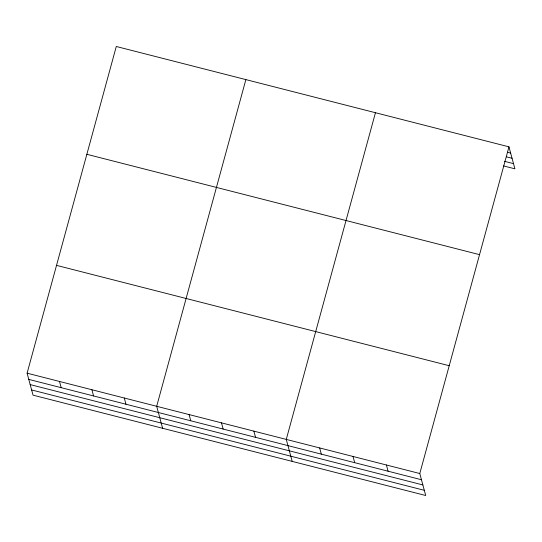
<?xml version="1.0" encoding="UTF-8"?>
<svg xmlns="http://www.w3.org/2000/svg" width="542" height="542" viewBox="0 0 542 542"><rect width="100%" height="100%" fill="white"/><g stroke="black" fill="none" stroke-linecap="round" stroke-linejoin="round"><path stroke-width="0.81" d="M508.972 146.841L419.786 473.525L425.714 495.51L33.028 395.159L27.1 373.181L116.286 46.49L508.972 146.841L514.9 168.819L503.504 165.913M245.872 79.606L156.685 406.29L162.614 428.275M375.457 112.722L286.271 439.406L292.199 461.391M507.387 152.227L510.645 153.054M506.35 156.801L512.048 158.257M504.541 161.333L513.498 163.623M86.855 154.301L479.534 254.645M56.531 265.37L449.216 365.721M27.1 373.181L419.786 473.525M28.78 379.393L421.459 479.738M30.183 384.596L422.862 484.941M31.626 389.955L424.311 490.307M386.405 464.995L388.086 471.208M353.025 456.466L354.705 462.685M319.651 447.936L321.325 454.155M253.873 431.127L255.553 437.347M221.482 422.848L223.155 429.068M189.083 414.569L190.757 420.788M124.287 398.011L125.968 404.23M91.896 389.732L93.57 395.951M59.498 381.453L61.171 387.672"/></g></svg>
